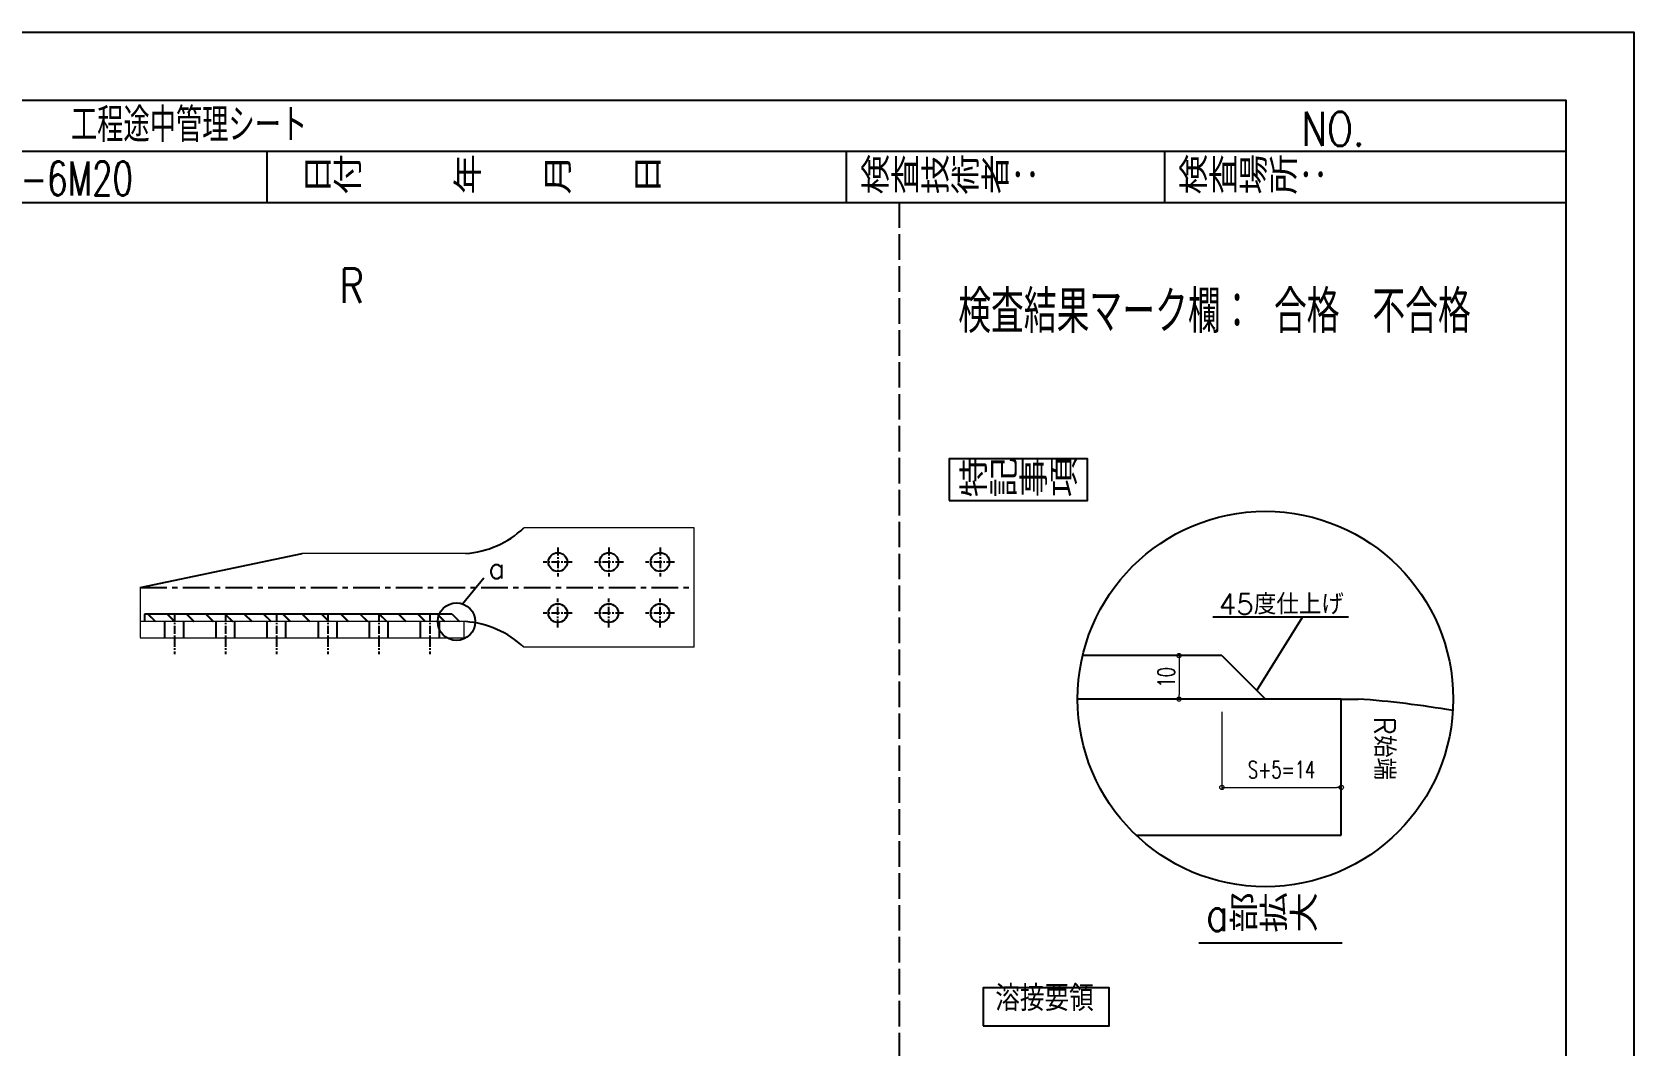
# Model space of a CAD drawing. Header units: millimetres. Extents: x -11384 to 29624, y 0 to 17788.
# Drawn here: x -6536 to -4656, y 5994 to 7185 of the extents above; entities that cross this region are included whole.
import ezdxf
from ezdxf.enums import TextEntityAlignment as Align

# ---------------------------------------------------------------- set-up
doc = ezdxf.new("R2010")
doc.units = ezdxf.units.MM
doc.header["$LTSCALE"] = 5
for name, pattern in [('ACAD_ISO03W100', [30, 12, -18]), ('CENTER1', [10, 6.25, -1.25, 1.25, -1.25]), ('DASHED', [7.5, 6, -1.5]), ('JIS_08_50', [53, 50, -1.125, 0.75, -1.125])]:
    doc.linetypes.add(name, pattern=pattern)
doc.layers.get('0').update_dxf_attribs({"color": 255})
doc.layers.get('DEFPOINTS').update_dxf_attribs({"color": 255})
for name, color, linetype in [('CENTER', 2, 'JIS_08_50'), ('LAYER6', 7, 'Continuous'), ('寸法', 4, 'Continuous'), ('溶接', 241, 'Continuous'), ('補助線', 7, 'ACAD_ISO03W100'), ('金物', 142, 'Continuous')]:
    doc.layers.add(name, color=color, linetype=linetype)
doc.styles.add('DLSTANDARD1', font='monotxt.shx', dxfattribs={"width": 0.6, "bigfont": 'extfont'})
doc.styles.add('KANJI', font='simplex.shx', dxfattribs={"width": 0.7, "bigfont": 'extfont2.shx'})
doc.styles.get("Standard").update_dxf_attribs({"font": 'simplex.shx', "width": 0.7, "height": 2.5, "bigfont": '@extfont2.shx'})
doc.styles.add('SUNPOU', font='simplex.shx', dxfattribs={"width": 0.7, "bigfont": 'extfont2.shx'})
doc.dimstyles.new('一般寸法-小さめ', dxfattribs={"dimscale": 10, "dimtxt": 2, "dimasz": 0.5, "dimexe": 0.125, "dimexo": 1.5, "dimgap": 0.5, "dimtad": 1, "dimtxsty": 'KANJI', "dimblk": 'ORIGIN', "dimcen": 0, "dimclrd": 256, "dimclre": 256, "dimclrt": 256, "dimadec": 0, "dimazin": 0, "dimtfac": 1, "dimtmove": 2, "dimatfit": 2, "dimfxl": 0, "dimtolj": 2, "dimlwd": 5, "dimlwe": 5, "dimarcsym": 0})

# ---------------------------------------------------------------- blocks, each defined once
blk = doc.blocks.new('_Origin')
at = {"color": 0, "linetype": 'ByBlock', "lineweight": -2}
blk.add_line((0, 0), (-1, 0), dxfattribs=at)
blk.add_circle((0, 0), 0.5, dxfattribs=at)
blk = doc.blocks.new('*D1489')
at = {"layer": 'DEFPOINTS', "color": 0, "transparency": 16777216}
for p in [(-5139.8, 6401.4), (-4999.8, 6401.4), (-4999.8, 6297.7)]:
    blk.add_point(p, dxfattribs=at)
at = {"layer": '寸法', "lineweight": 5, "ltscale": 4, "transparency": 16777216}
for p, q in [((-5139.8, 6386.4), (-5139.8, 6296.5)), ((-4999.8, 6386.4), (-4999.8, 6296.5)), ((-5134.8, 6297.7), (-5004.8, 6297.7))]:
    blk.add_line(p, q, dxfattribs=at)
at = {"layer": '寸法', "lineweight": 5, "transparency": 16777216, "xscale": 5, "yscale": 5, "zscale": 5, "rotation": 180}
blk.add_blockref('_Origin', (-5139.8, 6297.7), dxfattribs=at)
at = {"layer": '寸法', "lineweight": 5, "transparency": 16777216, "xscale": 5, "yscale": 5, "zscale": 5}
blk.add_blockref('_Origin', (-4999.8, 6297.7), dxfattribs=at)
at = {"layer": '寸法', "linetype": 'Continuous', "transparency": 16777216, "insert": (-5069.8, 6318.5), "char_height": 20, "attachment_point": 5, "style": 'KANJI'}
blk.add_mtext('\\A2;S+5=14', dxfattribs=at)
blk = doc.blocks.new('*D1570')
at = {"layer": 'DEFPOINTS', "color": 0, "transparency": 16777216}
for p in [(-5139.8, 6452.4), (-5190.2, 6401.4), (-5139.8, 6401.4)]:
    blk.add_point(p, dxfattribs=at)
at = {"layer": '寸法', "linetype": 'Continuous', "lineweight": 5, "transparency": 16777216}
for p, q in [((-5154.8, 6452.4), (-5191.4, 6452.4)), ((-5190.2, 6447.4), (-5190.2, 6406.4)), ((-5154.8, 6401.4), (-5191.4, 6401.4))]:
    blk.add_line(p, q, dxfattribs=at)
at = {"layer": '寸法', "lineweight": 5, "transparency": 16777216, "xscale": 5, "yscale": 5, "zscale": 5}
for p, rotation in [((-5190.2, 6452.4), 90), ((-5190.2, 6401.4), 270)]:
    blk.add_blockref('_Origin', p, dxfattribs=dict(at, rotation=rotation))
at = {"layer": '寸法', "linetype": 'Continuous', "transparency": 16777216, "insert": (-5205.2, 6426.9), "char_height": 20, "attachment_point": 5, "rotation": 90, "style": 'KANJI'}
blk.add_mtext('\\A2;10', dxfattribs=at)

msp = doc.modelspace()

# ---------------------------------------------------------------- hatches: boundary and pattern name
at = {"layer": '溶接', "ltscale": 6}
h = msp.add_hatch(dxfattribs=at)
h.set_pattern_fill('JIS_LC_20', color=256, scale=0.8, angle=90)
h.set_pattern_definition([(135, (-8313.17, 3413.267), (-11.31371, -11.31371), []), (135, (-8313.17, 3413.587), (-11.31371, -11.31371), [])])
h.paths.add_polyline_path([(-6225.171, 6492.267), (-6404.171, 6492.267), (-6404.171, 6500.967), (-6225.171, 6500.967)])
h.paths.add_polyline_path([(-6043.171, 6492.267), (-6225.171, 6492.267), (-6225.171, 6500.967), (-6043.171, 6500.967)])
h.paths.add_polyline_path([(-6043.171, 6492.267), (-6043.171, 6498.267)], flags=17)

# ---------------------------------------------------------------- linework, layer by layer
at = {"linetype": 'Continuous', "lineweight": -3}
for p, q in [((-7940.313, 7044.54), (-4736.313, 7044.54)), ((-6260.313, 6984.54), (-6260.313, 7044.54)), ((-5580.313, 6984.54), (-5580.313, 7044.54)), ((-5207.012, 6984.54), (-5207.012, 7044.54)), ((-7940.313, 6984.54), (-4736.313, 6984.54))]:
    msp.add_line(p, q, dxfattribs=at)
at = {"linetype": 'DASHED', "lineweight": -3}
msp.add_line((-5518.514, 6984.54), (-5518.514, 5508.54), dxfattribs=at)
at = {"linetype": 'Continuous', "lineweight": -3}
for points in [[(-8020.313, 7184.54), (-4656.313, 7184.54), (-4656.313, 4808.54), (-8020.313, 4808.54)], [(-7940.313, 7104.54), (-4736.313, 7104.54), (-4736.313, 4888.54), (-7940.313, 4888.54)]]:
    msp.add_lwpolyline(points, close=True, dxfattribs=at)
at = {"layer": 'CENTER', "linetype": 'CENTER1'}
msp.add_line((-6409.171, 6532.267), (-5759.171, 6532.267), dxfattribs=at)
at = {"layer": '寸法', "linetype": 'CENTER1', "ltscale": 0.3}
for p, q in [((-5902.171, 6562.267), (-5936.171, 6562.267)), ((-5919.171, 6579.267), (-5919.171, 6545.267)), ((-5842.171, 6562.267), (-5876.171, 6562.267)), ((-5859.171, 6579.267), (-5859.171, 6545.267)), ((-5782.171, 6562.267), (-5816.171, 6562.267)), ((-5799.171, 6579.267), (-5799.171, 6545.267)), ((-5919.171, 6485.267), (-5919.171, 6519.267)), ((-5859.171, 6485.267), (-5859.171, 6519.267)), ((-5799.171, 6485.267), (-5799.171, 6519.267)), ((-6369.171, 6502.267), (-6369.171, 6454.267)), ((-6309.171, 6502.267), (-6309.171, 6454.267)), ((-6249.171, 6502.267), (-6249.171, 6454.267)), ((-6189.171, 6502.267), (-6189.171, 6454.267)), ((-6129.171, 6502.267), (-6129.171, 6454.267)), ((-6069.171, 6502.267), (-6069.171, 6454.267)), ((-5902.171, 6502.267), (-5936.171, 6502.267)), ((-5842.171, 6502.267), (-5876.171, 6502.267)), ((-5782.171, 6502.267), (-5816.171, 6502.267))]:
    msp.add_line(p, q, dxfattribs=at)
at = {"layer": '寸法', "ltscale": 4}
for p, q in [((-6031.065, 6513.164), (-6006.028, 6543.551)), ((-4991.225, 6497.569), (-5150.346, 6497.569)), ((-5099.022, 6411.623), (-5045.357, 6497.569))]:
    msp.add_line(p, q, dxfattribs=at)
at = {"layer": '寸法'}
msp.add_line((-5166.917, 6115.194), (-4998.917, 6115.194), dxfattribs=at)
at = {"layer": '寸法', "linetype": 'Continuous'}
for points in [[(-5460.097, 6634.623), (-5297.735, 6634.623), (-5297.735, 6683.367), (-5460.097, 6683.367)], [(-5419.945, 6017.852), (-5272.342, 6017.852), (-5272.342, 6062.166), (-5419.945, 6062.166)]]:
    msp.add_lwpolyline(points, close=True, dxfattribs=at)
for centre, radius in [((-5088.822, 6401.423), 220.401), ((-6038.071, 6492.267), 22.04)]:
    msp.add_circle(centre, radius, dxfattribs=at)
at = {"layer": '溶接'}
for p, q in [((-6043.171, 6500.967), (-6404.171, 6500.967)), ((-5139.822, 6452.423), (-5303.241, 6452.423))]:
    msp.add_line(p, q, dxfattribs=at)
at = {"layer": '溶接', "linetype": 'Continuous'}
for p, q in [((-6404.171, 6500.967), (-6404.171, 6492.267)), ((-6043.171, 6500.967), (-6034.471, 6492.267))]:
    msp.add_line(p, q, dxfattribs=at)
at = {"layer": '溶接', "ltscale": 4}
msp.add_line((-5139.822, 6452.423), (-5088.822, 6401.423), dxfattribs=at)
at = {"layer": '補助線', "ltscale": 2}
for p, q in [((-6380.171, 6473.267), (-6380.171, 6492.267)), ((-6358.171, 6473.267), (-6358.171, 6492.267)), ((-6320.171, 6473.267), (-6320.171, 6492.267)), ((-6298.171, 6473.267), (-6298.171, 6492.267)), ((-6260.171, 6473.267), (-6260.171, 6492.267)), ((-6238.171, 6473.267), (-6238.171, 6492.267)), ((-6200.171, 6473.267), (-6200.171, 6492.267)), ((-6178.171, 6473.267), (-6178.171, 6492.267)), ((-6140.171, 6473.267), (-6140.171, 6492.267)), ((-6118.171, 6473.267), (-6118.171, 6492.267)), ((-6080.171, 6473.267), (-6080.171, 6492.267)), ((-6058.171, 6473.267), (-6058.171, 6492.267))]:
    msp.add_line(p, q, dxfattribs=at)
at = {"layer": '金物', "lineweight": 18}
for p, q in [((-5759.171, 6602.267), (-5959.171, 6602.267)), ((-5759.171, 6462.267), (-5759.171, 6602.267)), ((-6027.171, 6572.267), (-6219.171, 6572.267)), ((-6409.171, 6532.267), (-6409.171, 6492.267)), ((-6409.171, 6492.267), (-6409.171, 6473.267)), ((-6027.171, 6492.267), (-6409.171, 6492.267)), ((-6027.171, 6492.267), (-6409.171, 6492.267)), ((-6029.171, 6473.267), (-6029.171, 6492.267)), ((-6409.171, 6473.267), (-6029.171, 6473.267)), ((-5759.171, 6462.267), (-5959.171, 6462.267))]:
    msp.add_line(p, q, dxfattribs=at)
at = {"layer": '金物'}
msp.add_line((-6409.171, 6532.267), (-6219.171, 6572.267), dxfattribs=at)
at = {"layer": '金物', "color": 153}
for p, q in [((-4999.822, 6401.423), (-5309.223, 6401.423)), ((-4999.822, 6241.423), (-4999.822, 6401.423)), ((-5240.402, 6241.423), (-4999.822, 6241.423))]:
    msp.add_line(p, q, dxfattribs=at)
at = {"layer": '金物', "color": 153, "ltscale": 5}
msp.add_line((-4999.822, 6401.423), (-4979.822, 6401.423), dxfattribs=at)
at = {"layer": '金物', "ltscale": 2.5}
for centre in [(-5919.171, 6562.267), (-5859.171, 6562.267), (-5799.171, 6562.267), (-5919.171, 6502.267), (-5859.171, 6502.267), (-5799.171, 6502.267)]:
    msp.add_circle(centre, 11, dxfattribs=at)
at = {"layer": '金物', "ltscale": 2}
for centre, start, end in [((-6034.961, 6681.991), 274.060941, 313.550946), ((-6034.961, 6382.543), 46.449054, 85.939059)]:
    msp.add_arc(centre, 110, start, end, dxfattribs=at)
at = {"layer": '金物', "color": 153, "ltscale": 4}
msp.add_arc((-5057.722, 5304.185), 1100, 80.112723, 85.939059, dxfattribs=at)

# ---------------------------------------------------------------- texts
at = {"color": 0, "linetype": 'Continuous', "ltscale": 6, "style": 'DLSTANDARD1', "width": 0.875}
msp.add_text('溶接要領', height=30, dxfattribs=at).set_placement((-5405.746, 6026.132), align=Align.BOTTOM_LEFT)
at = {"layer": 'LAYER6', "color": 0, "linetype": 'Continuous', "lineweight": -3, "style": 'SUNPOU', "width": 0.7}
for s, height, p in [('工程途中管理シート', 40, (-6490.484, 7055.466)), ('検査結果マーク欄： 合格\u3000不合格', 50, (-5449.301, 6831.336))]:
    msp.add_text(s, height=height, dxfattribs=at).set_placement(p)
at = {"layer": 'LAYER6', "color": 0, "linetype": 'Continuous', "lineweight": -3, "width": 0.8}
for s, p in [('NO.', (-5046.524, 7050.749)), ('日付\u3000\u3000\u3000年\u3000\u3000月\u3000\u3000日', (-6219.093, 6995.466)), ('検査技術者：', (-5564.569, 6995.466)), ('検査場所：', (-5191.268, 6995.466)), ('R', (-6175.363, 6866.756)), ('特記事項', (-5449.301, 6639.973)), ('a部拡大', (-5158.363, 6128.97))]:
    msp.add_text(s, height=40, dxfattribs=at).set_placement(p)
at = {"layer": 'LAYER6', "color": 0, "linetype": 'Continuous', "lineweight": -3, "insert": (-6752.455, 7032.638), "char_height": 40, "width": 435.25964, "attachment_point": 1}
msp.add_mtext('C490-N19-6M20 ', dxfattribs=at)
at = {"layer": '寸法', "ltscale": 4, "style": 'SUNPOU'}
for s, p in [('a', (-5981.284, 6555.051)), ('45度仕上げ', (-4996.803, 6512.78))]:
    msp.add_text(s, height=24, dxfattribs=at).set_placement(p, align=Align.MIDDLE_RIGHT)
msp.add_text('R始端', height=24, rotation=270, dxfattribs=at).set_placement((-4961.126, 6380.704))

# ---------------------------------------------------------------- dimensions: what is measured, and where the dimension line sits
at = {"layer": '寸法', "linetype": 'Continuous'}
dim = msp.add_linear_dim(base=(-5190.199, 6401.423), p1=(-5139.822, 6452.423), p2=(-5139.822, 6401.423), angle=90, text='10', dimstyle='一般寸法-小さめ', dxfattribs=at)
dim.commit()
dim.dimension.update_dxf_attribs({"geometry": '*D1570', "text_midpoint": (-5205.199, 6426.923)})
at = {"layer": '寸法', "ltscale": 4}
dim = msp.add_linear_dim(base=(-4999.822, 6297.734), p1=(-5139.822, 6401.423), p2=(-4999.822, 6401.423), text='S+5=<>', dimstyle='一般寸法-小さめ', override={"dimlfac": 0.1}, dxfattribs=at)
dim.commit()
dim.dimension.update_dxf_attribs({"geometry": '*D1489', "text_midpoint": (-5069.822, 6318.549), "dimtype": 160})

doc.saveas('drawing.dxf')
